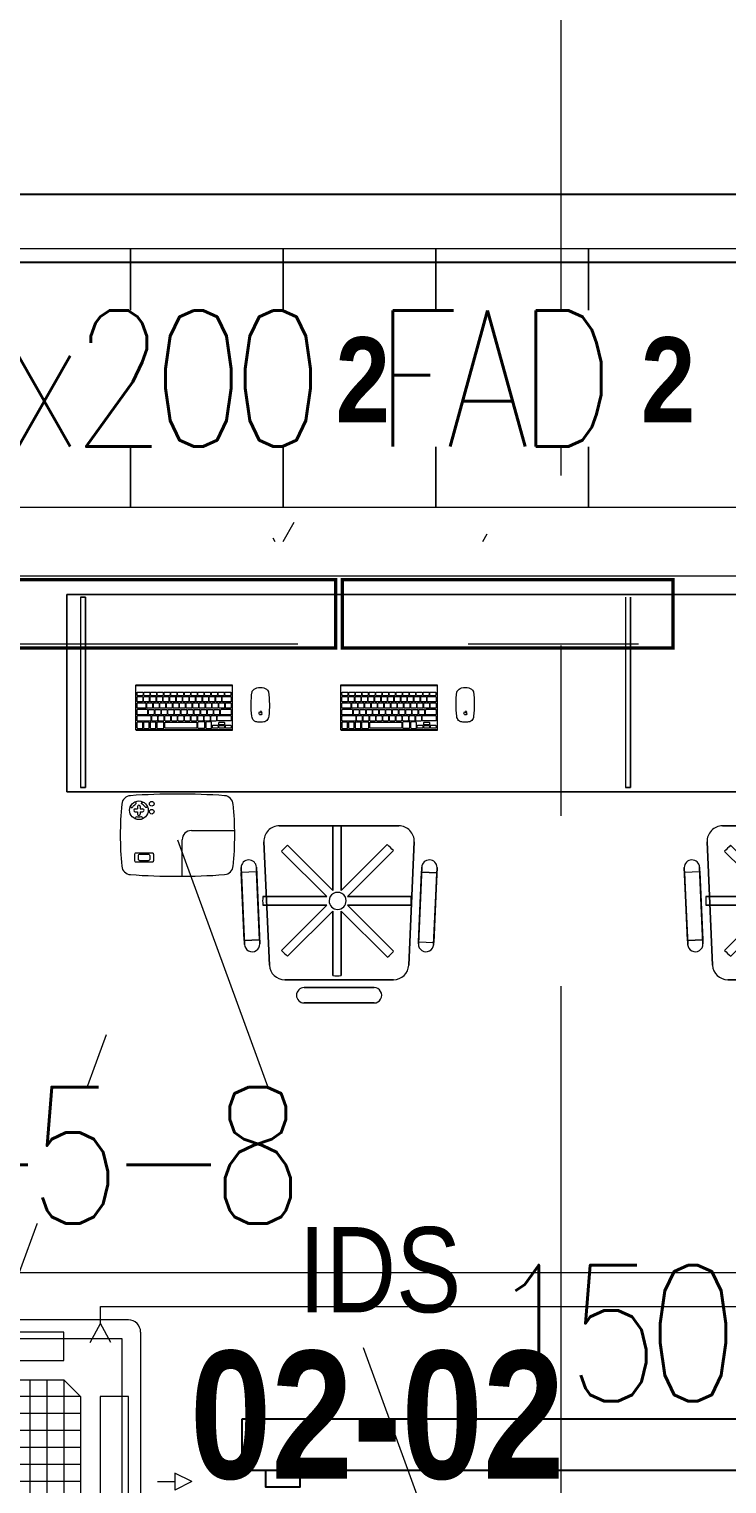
# Model space of a CAD drawing. Header units: millimetres. Extents: x 50620 to 404449, y -131543 to 97.
# Drawn here: x 354627 to 356674, y -44865 to -40593 of the extents above; entities that cross this region are included whole.
import ezdxf

# ---------------------------------------------------------------- set-up
doc = ezdxf.new("R2010")
doc.units = ezdxf.units.MM
for name, pattern in [('CONTINOUS', [0]), ('Dash', [1587.5, 793.75, -793.75]), ('IDA - Grid Line', [3500, 2000, -500, 500, -500])]:
    doc.linetypes.add(name, pattern=pattern)
for name, color, linetype, lineweight in [('1599_DB_A_BLK2_HQ_R21-2ND STOREY 20230517--$0$S-_COLN----_E', 8, 'Continuous', 9), ('A-_FURT----_E', 8, 'Continuous', 9), ('A-_ROOMNAME_A', 8, 'Continuous', 9), ('IDS-EACS', 8, 'Continuous', 9), ('M-_ARCHI', 8, 'Continuous', 5), ('M-AC-TEXT', 5, 'CONTINOUS', 25), ('M-ACMV_CDP', 190, 'DRAIN_PIPE', 13), ('M-ACMV_FAD', 3, 'Continuous', 25), ('M-ACMV_FCU', 5, 'Continuous', 25), ('M-ACMV_REF-P', 134, '500-1-RP', 9), ('M-FA TEXT', 3, 'Continuous', 25)]:
    doc.layers.add(name, color=color, linetype=linetype, lineweight=lineweight)
doc.layers.add('S-_ANOTGRID_E-1', color=9, linetype='IDA - Grid Line', lineweight=5, true_color=0x808080)
doc.styles.add('Arial', font='arial.ttf', dxfattribs={"width": 0.8, "height": 300})
doc.styles.add('Arial Narrow_2', font='ARIALN.TTF', dxfattribs={"height": 90})
doc.styles.add('Arial Narrow_B_2', font='ARIALNB.TTF', dxfattribs={"height": 500})
doc.styles.add('Arial Narrow_B_4', font='ARIALNB.TTF', dxfattribs={"height": 500})
doc.styles.add('ROMANS', font='romans.shx', dxfattribs={"width": 0.8})
doc.styles.get("Standard").update_dxf_attribs({"font": 'arial.ttf'})
doc.linetypes.add('500-1-RP', pattern='A,0.75,-0.5,0.75,-0.5,0.75,-0.5,0.75,-1.7,["RP",Standard,S=1,R=0,X=-1,Y=-0.5],-1.7', length=7.9)
doc.linetypes.add('DRAIN_PIPE', pattern='A,0.5,-0.2,["D",Standard,S=0.1,R=0,X=-0.1,Y=-0.05],-0.25', length=0.95)

# ---------------------------------------------------------------- blocks, each defined once
blk = doc.blocks.new('A$Ca8a76259')
at = {"layer": 'M-ACMV_FCU', "lineweight": 18}
for p, q in [((0, 625), (-25, 575)), ((0, 625), (25, 575)), ((-25, 575), (25, 575)), ((0, 525), (0, 575)), ((439, 475), (-439, 475)), ((439, 475), (439, 475)), ((-475, 439), (-475, -439)), ((475, 439), (475, 439)), ((475, 439), (475, -439)), ((-298.5, 250), (-250, 298.5)), ((-250, 298.5), (250, 298.5)), ((-250, 298.5), (-250, -298.5)), ((-200, 298.5), (-200, -298.5)), ((-150, 298.5), (-150, -298.5)), ((-100, 298.5), (-100, -298.5)), ((-50, 298.5), (-50, -298.5)), ((0, 298.5), (0, -298.5)), ((50, 298.5), (50, -298.5)), ((100, 298.5), (100, -298.5)), ((150, 298.5), (150, -298.5)), ((200, 298.5), (200, -298.5)), ((250, 298.5), (298.5, 250)), ((250, 298.5), (250, -298.5)), ((-298.5, 250), (-298.5, -250)), ((298.5, 250), (-298.5, 250)), ((298.5, 250), (298.5, -250)), ((298.5, 200), (-298.5, 200)), ((298.5, 150), (-298.5, 150)), ((298.5, 100), (-298.5, 100)), ((298.5, 50), (-298.5, 50)), ((-625, 0), (-575, 25)), ((-625, 0), (-575, -25)), ((-575, -25), (-575, 25)), ((-525, 0), (-575, 0)), ((298.5, 0), (-298.5, 0)), ((525, 0), (575, 0)), ((575, 25), (575, -25)), ((625, 0), (575, 25)), ((625, 0), (575, -25)), ((298.5, -50), (-298.5, -50)), ((298.5, -100), (-298.5, -100)), ((298.5, -150), (-298.5, -150)), ((298.5, -200), (-298.5, -200)), ((-250, -298.5), (-298.5, -250)), ((298.5, -250), (-298.5, -250)), ((250, -298.5), (298.5, -250)), ((-250, -298.5), (250, -298.5)), ((439, -475), (-439, -475)), ((0, -525), (0, -575)), ((25, -575), (-25, -575)), ((0, -625), (-25, -575)), ((0, -625), (25, -575))]:
    blk.add_line(p, q, dxfattribs=at)
for points in [[(-250, 356), (250, 356), (250, 439), (-250, 439)], [(420, 420), (420, -420), (-420, -420), (-420, 420)], [(-356, 250), (-356, -250), (-439, -250), (-439, 250)], [(356, 250), (356, -250), (439, -250), (439, 250)], [(-250, -356), (250, -356), (250, -439), (-250, -439)]]:
    blk.add_lwpolyline(points, close=True, dxfattribs=at)
for centre, start, end in [((-439, 439), 90, 180), ((439, 439), 0, 90), ((-439, -439), 180, 270), ((439, -439), 270, 0)]:
    blk.add_arc(centre, 36, start, end, dxfattribs=at)
blk = doc.blocks.new('A$C81577ca4')
at = {"layer": 'M-ACMV_REF-P', "lineweight": 0, "ltscale": 0.75}
for p, q in [((-36, -125), (-86, -125)), ((19, -95), (-36, -125)), ((19, -155), (-36, -125))]:
    blk.add_line(p, q, dxfattribs=at)
blk = doc.blocks.new('chair 1 - chair 1-4173205-BLK2 - 2ND STOREY WALL SETTING OUT')
at = {"layer": 'A-_FURT----_E'}
for p, q in [((175.5, 520), (-175.5, 520)), ((-175.5, 520), (175.5, 520)), ((-18.4, 519.2), (-18.4, 330)), ((-18.4, 330), (-18.4, 519.2)), ((-18.4, 519.2), (-18.4, 519.2)), ((6.6, 330), (6.6, 519.2)), ((6.6, 519.2), (6.6, 330)), ((6.6, 519.2), (6.6, 519.2)), ((-220.4, 473), (-204.4, 111)), ((-204.4, 111), (-220.4, 473)), ((204.4, 111), (220.4, 473)), ((220.4, 473), (204.4, 111)), ((-169, 445.2), (-36.1, 312.3)), ((-36.1, 312.3), (-169, 445.2)), ((-169, 445.2), (-169, 445.2)), ((-18.4, 330), (-151.4, 463)), ((-151.4, 463), (-18.4, 330)), ((-151.4, 463), (-151.4, 463)), ((141.5, 464.9), (6.6, 330)), ((6.6, 330), (141.5, 464.9)), ((24.3, 312.3), (159.2, 447.2)), ((159.2, 447.2), (24.3, 312.3)), ((141.5, 464.9), (141.5, 464.9)), ((159.2, 447.2), (159.2, 447.2)), ((-287.5, 397.5), (-277.5, 171.7)), ((-277.5, 171.7), (-287.5, 397.5)), ((-287.5, 397.5), (-287.5, 397.5)), ((-241.9, 385.5), (-286.9, 383.5)), ((-241.9, 385.5), (-286.9, 383.5)), ((-232.6, 173.7), (-242.5, 398.5)), ((-242.5, 398.5), (-232.6, 173.7)), ((-233.1, 185.7), (-241.9, 385.5)), ((-241.9, 385.5), (-241.9, 385.5)), ((-241.9, 385.5), (-233.1, 185.7)), ((242.5, 398.5), (232.6, 173.7)), ((232.6, 173.7), (242.5, 398.5)), ((277.5, 171.7), (287.5, 397.5)), ((287.5, 397.5), (277.5, 171.7)), ((287.5, 397.5), (287.5, 397.5)), ((-278.1, 183.7), (-286.9, 383.5)), ((-286.9, 383.5), (-286.9, 383.5)), ((-286.9, 383.5), (-278.1, 183.7)), ((241.9, 383.9), (232.8, 179.1)), ((232.8, 179.1), (241.9, 383.9)), ((241.9, 383.9), (241.9, 383.9)), ((286.8, 381.9), (241.9, 383.9)), ((241.9, 383.9), (286.8, 381.9)), ((286.8, 381.9), (277.8, 177.1)), ((277.8, 177.1), (286.8, 381.9)), ((286.8, 381.9), (286.8, 381.9)), ((-36.1, 312.3), (-223.8, 312.3)), ((-223.8, 312.3), (-36.1, 312.3)), ((-223.8, 312.3), (-223.8, 312.3)), ((-36.1, 312.3), (-36.1, 312.3)), ((-18.4, 330), (-18.4, 330)), ((6.6, 330), (6.6, 330)), ((211.3, 312.3), (24.3, 312.3)), ((24.3, 312.3), (211.3, 312.3)), ((24.3, 312.3), (24.3, 312.3)), ((211.3, 312.3), (211.3, 312.3)), ((-223.8, 287.3), (-36.1, 287.3)), ((-36.1, 287.3), (-223.8, 287.3)), ((-223.8, 287.3), (-223.8, 287.3)), ((-36.1, 287.3), (-169.1, 154.3)), ((-169.1, 154.3), (-36.1, 287.3)), ((-150.9, 137.1), (-18.4, 269.6)), ((-18.4, 269.6), (-150.9, 137.1)), ((-36.1, 287.3), (-36.1, 287.3)), ((-18.4, 269.6), (-18.4, 80.3)), ((-18.4, 80.3), (-18.4, 269.6)), ((-18.4, 269.6), (-18.4, 269.6)), ((6.6, 80.2), (6.6, 269.6)), ((6.6, 269.6), (141.9, 134.3)), ((141.9, 134.3), (6.6, 269.6)), ((6.6, 269.6), (6.6, 80.2)), ((6.6, 269.6), (6.6, 269.6)), ((160, 151.6), (24.3, 287.3)), ((24.3, 287.3), (211.3, 287.3)), ((211.3, 287.3), (24.3, 287.3)), ((24.3, 287.3), (160, 151.6)), ((24.3, 287.3), (24.3, 287.3)), ((211.3, 287.3), (211.3, 287.3)), ((-278.1, 183.7), (-233.1, 185.7)), ((-233.1, 185.7), (-278.1, 183.7)), ((-278.1, 183.7), (-278.1, 183.7)), ((-233.1, 185.7), (-233.1, 185.7)), ((232.8, 179.1), (232.8, 179.1)), ((232.8, 179.1), (277.8, 177.1)), ((232.8, 179.1), (277.8, 177.1)), ((277.8, 177.1), (277.8, 177.1)), ((-169.1, 154.3), (-169.1, 154.3)), ((-150.9, 137.1), (-150.9, 137.1)), ((141.9, 134.3), (141.9, 134.3)), ((160, 151.6), (160, 151.6)), ((-159.5, 68), (159.5, 68)), ((159.5, 68), (-159.5, 68)), ((102.5, 45), (-102.5, 45)), ((-102.5, 45), (102.5, 45)), ((-18.4, 80.3), (-18.4, 80.3)), ((6.6, 80.2), (6.6, 80.2)), ((-102.5, 0), (102.5, 0)), ((102.5, 0), (-102.5, 0))]:
    blk.add_line(p, q, dxfattribs=at)
for centre, radius, start, end in [((-175.5, 475), 45, 90, 182.5326), ((-175.5, 475), 45, 90, 182.5326), ((-5.5, 349.1), 170.6, 85.9391, 94.3449), ((-5.5, 349.1), 170.6, 85.9391, 94.3449), ((175.5, 475), 45, 357.4674, 90), ((175.5, 475), 45, 357.4674, 90), ((-39.2, 334.6), 170.6, 131.1695, 139.5755), ((-39.2, 334.6), 170.6, 131.1695, 139.5755), ((30.4, 335.4), 170.6, 40.9644, 49.3702), ((30.4, 335.4), 170.6, 40.9644, 49.3702), ((-265, 397.5), 22.5, 2.5326, 180), ((-265, 397.5), 22.5, 2.5326, 180), ((265, 397.5), 22.5, 360, 177.4674), ((265, 397.5), 22.5, 360, 177.4674), ((-53.7, 299.2), 170.6, 175.6052, 184.011), ((-53.7, 299.2), 170.6, 175.6052, 184.011), ((-4.2, 299.8), 25, 360, 180), ((-4.2, 299.8), 25, 0, 180), ((-4.2, 299.8), 25, 180, 360), ((-4.2, 299.8), 25, 180, 360), ((41.2, 299.3), 170.6, 355.9587, 4.3646), ((41.2, 299.3), 170.6, 355.9587, 4.3646), ((-255.1, 172.7), 22.5, 182.527, 2.5326), ((-255.1, 172.7), 22.5, 182.527, 2.5326), ((255.1, 172.7), 22.5, 177.4674, 357.473), ((255.1, 172.7), 22.5, 177.4674, 357.473), ((-43.3, 269.5), 170.6, 222.4855, 230.895), ((-43.3, 269.5), 170.6, 222.4855, 230.895), ((33.2, 265.7), 170.6, 309.6052, 318.0128), ((33.2, 265.7), 170.6, 309.6052, 318.0128), ((-159.5, 113), 45, 182.5326, 270), ((-159.5, 113), 45, 182.5326, 270), ((159.5, 113), 45, 270, 357.4674), ((159.5, 113), 45, 270, 357.4674), ((-102.5, 22.5), 22.5, 90, 270), ((-102.5, 22.5), 22.5, 90, 270), ((-5.8, 250.3), 170.6, 265.7557, 274.1615), ((-5.8, 250.3), 170.6, 265.7557, 274.1615), ((102.5, 22.5), 22.5, 270, 90), ((102.5, 22.5), 22.5, 270, 90)]:
    blk.add_arc(centre, radius, start, end, dxfattribs=at)
blk = doc.blocks.new('Logo_Apple')
at = {"color": 0}
blk.add_lwpolyline([(1573, 1035, 0.60932574), (1668, -514, -0.13158971), (1143, -1402, -0.15253151), (846, -1554, -0.11925124), (661, -1541, -0.03241254), (435, -1453, 0.12443749), (138, -1397, 0.09953875), (-239, -1497, -0.08742046), (-451, -1559, -0.19162899), (-757, -1474, -0.0788772), (-1001, -1219, -0.16273057), (-1527, 270, -0.29917322), (-917, 1328, -0.21843141), (-209, 1340, 0.01759536), (9, 1258, 0.16365545), (191, 1258, 0.01485398), (341, 1313, -0.03626545), (651, 1413, -0.1104414), (932, 1418, -0.02065594), (1113, 1373, -0.14542297), (1502, 1122, -0.01539362), (1573, 1035)], format="xyb", dxfattribs=at)
blk.add_lwpolyline([(859, 2376, 0.40282968), (71, 1469, 0.40288947)], format="xyb", close=True, dxfattribs=at)
blk = doc.blocks.new('KB+M')
for points in [[(57148.6, -13074), (57430.2, -13074), (57430.2, -12941.3), (57147.2, -12941.3, 0.414214), (57145.2, -12943.3), (57145.2, -13070.6, 0.414214)], [(57152, -12961.9), (57165.2, -12961.9, -0.414214), (57167.4, -12964.1), (57167.4, -12970.3, -0.414214), (57165.2, -12972.5), (57152, -12972.5, -0.414214), (57149.8, -12970.3), (57149.8, -12964.1, -0.414214)], [(57152, -12974.8), (57164.3, -12974.8, -0.414214), (57166.5, -12977), (57166.5, -12988.4, -0.414214), (57164.3, -12990.6), (57152, -12990.6, -0.414214), (57149.8, -12988.4), (57149.8, -12977, -0.414214)], [(57171.2, -12974.8), (57183.6, -12974.8, -0.414214), (57185.8, -12977), (57185.8, -12988.4, -0.414214), (57183.6, -12990.6), (57171.2, -12990.6, -0.414214), (57169, -12988.4), (57169, -12977, -0.414214)], [(57171.8, -12961.9), (57185.1, -12961.9, -0.414214), (57187.3, -12964.1), (57187.3, -12970.3, -0.414214), (57185.1, -12972.5), (57171.8, -12972.5, -0.414214), (57169.6, -12970.3), (57169.6, -12964.1, -0.414214)], [(57190.5, -12974.8), (57202.8, -12974.8, -0.414214), (57205, -12977), (57205, -12988.4, -0.414214), (57202.8, -12990.6), (57190.5, -12990.6, -0.414214), (57188.3, -12988.4), (57188.3, -12977, -0.414214)], [(57191.6, -12961.9), (57204.9, -12961.9, -0.414214), (57207.1, -12964.1), (57207.1, -12970.3, -0.414214), (57204.9, -12972.5), (57191.6, -12972.5, -0.414214), (57189.4, -12970.3), (57189.4, -12964.1, -0.414214)], [(57209.8, -12974.8), (57222.1, -12974.8, -0.414214), (57224.3, -12977), (57224.3, -12988.4, -0.414214), (57222.1, -12990.6), (57209.8, -12990.6, -0.414214), (57207.5, -12988.4), (57207.5, -12977, -0.414214)], [(57211.5, -12961.9), (57224.7, -12961.9, -0.414214), (57226.9, -12964.1), (57226.9, -12970.3, -0.414214), (57224.7, -12972.5), (57211.5, -12972.5, -0.414214), (57209.2, -12970.3), (57209.2, -12964.1, -0.414214)], [(57229, -12974.8), (57241.3, -12974.8, -0.414214), (57243.5, -12977), (57243.5, -12988.4, -0.414214), (57241.3, -12990.6), (57229, -12990.6, -0.414214), (57226.8, -12988.4), (57226.8, -12977, -0.414214)], [(57231.3, -12961.9), (57244.5, -12961.9, -0.414214), (57246.8, -12964.1), (57246.8, -12970.3, -0.414214), (57244.5, -12972.5), (57231.3, -12972.5, -0.414214), (57229.1, -12970.3), (57229.1, -12964.1, -0.414214)], [(57248.3, -12974.8), (57260.6, -12974.8, -0.414214), (57262.8, -12977), (57262.8, -12988.4, -0.414214), (57260.6, -12990.6), (57248.3, -12990.6, -0.414214), (57246.1, -12988.4), (57246.1, -12977, -0.414214)], [(57251.1, -12961.9), (57264.4, -12961.9, -0.414214), (57266.6, -12964.1), (57266.6, -12970.3, -0.414214), (57264.4, -12972.5), (57251.1, -12972.5, -0.414214), (57248.9, -12970.3), (57248.9, -12964.1, -0.414214)], [(57267.5, -12974.8), (57279.8, -12974.8, -0.414214), (57282.1, -12977), (57282.1, -12988.4, -0.414214), (57279.8, -12990.6), (57267.5, -12990.6, -0.414214), (57265.3, -12988.4), (57265.3, -12977, -0.414214)], [(57270.9, -12961.9), (57284.2, -12961.9, -0.414214), (57286.4, -12964.1), (57286.4, -12970.3, -0.414214), (57284.2, -12972.5), (57270.9, -12972.5, -0.414214), (57268.7, -12970.3), (57268.7, -12964.1, -0.414214)], [(57286.8, -12974.8), (57299.1, -12974.8, -0.414214), (57301.3, -12977), (57301.3, -12988.4, -0.414214), (57299.1, -12990.6), (57286.8, -12990.6, -0.414214), (57284.6, -12988.4), (57284.6, -12977, -0.414214)], [(57290.8, -12961.9), (57304, -12961.9, -0.414214), (57306.2, -12964.1), (57306.2, -12970.3, -0.414214), (57304, -12972.5), (57290.8, -12972.5, -0.414214), (57288.6, -12970.3), (57288.6, -12964.1, -0.414214)], [(57306.1, -12974.8), (57318.4, -12974.8, -0.414214), (57320.6, -12977), (57320.6, -12988.4, -0.414214), (57318.4, -12990.6), (57306.1, -12990.6, -0.414214), (57303.8, -12988.4), (57303.8, -12977, -0.414214)], [(57310.6, -12961.9), (57323.9, -12961.9, -0.414214), (57326.1, -12964.1), (57326.1, -12970.3, -0.414214), (57323.9, -12972.5), (57310.6, -12972.5, -0.414214), (57308.4, -12970.3), (57308.4, -12964.1, -0.414214)], [(57325.3, -12974.8), (57337.6, -12974.8, -0.414214), (57339.8, -12977), (57339.8, -12988.4, -0.414214), (57337.6, -12990.6), (57325.3, -12990.6, -0.414214), (57323.1, -12988.4), (57323.1, -12977, -0.414214)], [(57330.4, -12961.9), (57343.7, -12961.9, -0.414214), (57345.9, -12964.1), (57345.9, -12970.3, -0.414214), (57343.7, -12972.5), (57330.4, -12972.5, -0.414214), (57328.2, -12970.3), (57328.2, -12964.1, -0.414214)], [(57344.6, -12974.8), (57356.9, -12974.8, -0.414214), (57359.1, -12977), (57359.1, -12988.4, -0.414214), (57356.9, -12990.6), (57344.6, -12990.6, -0.414214), (57342.4, -12988.4), (57342.4, -12977, -0.414214)], [(57350.3, -12961.9), (57363.5, -12961.9, -0.414214), (57365.7, -12964.1), (57365.7, -12970.3, -0.414214), (57363.5, -12972.5), (57350.3, -12972.5, -0.414214), (57348, -12970.3), (57348, -12964.1, -0.414214)], [(57363.8, -12974.8), (57376.1, -12974.8, -0.414214), (57378.4, -12977), (57378.4, -12988.4, -0.414214), (57376.1, -12990.6), (57363.8, -12990.6, -0.414214), (57361.6, -12988.4), (57361.6, -12977, -0.414214)], [(57370.1, -12961.9), (57383.3, -12961.9, -0.414214), (57385.6, -12964.1), (57385.6, -12970.3, -0.414214), (57383.3, -12972.5), (57370.1, -12972.5, -0.414214), (57367.9, -12970.3), (57367.9, -12964.1, -0.414214)], [(57383.1, -12974.8), (57395.4, -12974.8, -0.414214), (57397.6, -12977), (57397.6, -12988.4, -0.414214), (57395.4, -12990.6), (57383.1, -12990.6, -0.414214), (57380.9, -12988.4), (57380.9, -12977, -0.414214)], [(57389.9, -12961.9), (57403.2, -12961.9, -0.414214), (57405.4, -12964.1), (57405.4, -12970.3, -0.414214), (57403.2, -12972.5), (57389.9, -12972.5, -0.414214), (57387.7, -12970.3), (57387.7, -12964.1, -0.414214)], [(57426.1, -12990.9), (57402.2, -12990.9, -0.414214), (57399.9, -12988.7), (57399.9, -12977.3, -0.414214), (57402.2, -12975.1), (57423.8, -12975.1, -0.414214), (57426.1, -12977.3)], [(57409.7, -12961.9), (57423, -12961.9, -0.414214), (57425.2, -12964.1), (57425.2, -12970.3, -0.414214), (57423, -12972.5), (57409.7, -12972.5, -0.414214), (57407.5, -12970.3), (57407.5, -12964.1, -0.414214)], [(57522, -12949.7, -0.198798), (57535, -12959.2, -0.10516), (57535.7, -12961.3, -0.060397), (57536.2, -13033.1, -0.156139), (57530.9, -13044.9, -0.13832), (57524.8, -13048.8, -0.081219), (57511.4, -13050.5, -0.081219), (57498.1, -13048.8, -0.13832), (57492, -13044.9, -0.156139), (57486.6, -13033.1, -0.060397), (57487.1, -12961.3, -0.10516), (57487.9, -12959.2, -0.198798), (57500.8, -12949.7, -0.111855)], [(57175.8, -13009.5), (57151.9, -13009.5, -0.414214), (57149.7, -13007.3), (57149.7, -12995.9, -0.414214), (57151.9, -12993.6), (57173.6, -12993.6, -0.414214), (57175.8, -12995.9)], [(57178.6, -13028.4), (57149.8, -13028.4), (57149.8, -13014.7, -0.414214), (57152, -13012.5), (57178.6, -13012.5, -0.414214), (57180.8, -13014.7), (57180.8, -13026.2, -0.414214)], [(57180.7, -12993.7), (57193, -12993.7, -0.414214), (57195.2, -12995.9), (57195.2, -13007.2, -0.414214), (57193, -13009.5), (57180.7, -13009.5, -0.414214), (57178.5, -13007.2), (57178.5, -12995.9, -0.414214)], [(57185.4, -13012.6), (57197.7, -13012.6, -0.414214), (57199.9, -13014.8), (57199.9, -13026.1, -0.414214), (57197.7, -13028.3), (57185.4, -13028.3, -0.414214), (57183.2, -13026.1), (57183.2, -13014.8, -0.414214)], [(57199.9, -12993.7), (57212.2, -12993.7, -0.414214), (57214.4, -12995.9), (57214.4, -13007.2, -0.414214), (57212.2, -13009.5), (57199.9, -13009.5, -0.414214), (57197.7, -13007.2), (57197.7, -12995.9, -0.414214)], [(57204.7, -13012.6), (57217, -13012.6, -0.414214), (57219.2, -13014.8), (57219.2, -13026.1, -0.414214), (57217, -13028.3), (57204.7, -13028.3, -0.414214), (57202.5, -13026.1), (57202.5, -13014.8, -0.414214)], [(57219.1, -12993.7), (57231.4, -12993.7, -0.414214), (57233.6, -12995.9), (57233.6, -13007.2, -0.414214), (57231.4, -13009.5), (57219.1, -13009.5, -0.414214), (57216.9, -13007.2), (57216.9, -12995.9, -0.414214)], [(57223.6, -13012.6), (57235.9, -13012.6, -0.414214), (57238.1, -13014.8), (57238.1, -13026.1, -0.414214), (57235.9, -13028.3), (57223.6, -13028.3, -0.414214), (57221.4, -13026.1), (57221.4, -13014.8, -0.414214)], [(57238.3, -12993.7), (57250.6, -12993.7, -0.414214), (57252.8, -12995.9), (57252.8, -13007.2, -0.414214), (57250.6, -13009.5), (57238.3, -13009.5, -0.414214), (57236.1, -13007.2), (57236.1, -12995.9, -0.414214)], [(57242.9, -13012.6), (57255.2, -13012.6, -0.414214), (57257.4, -13014.8), (57257.4, -13026.1, -0.414214), (57255.2, -13028.3), (57242.9, -13028.3, -0.414214), (57240.6, -13026.1), (57240.6, -13014.8, -0.414214)], [(57257.5, -12993.7), (57269.8, -12993.7, -0.414214), (57272.1, -12995.9), (57272.1, -13007.2, -0.414214), (57269.8, -13009.5), (57257.5, -13009.5, -0.414214), (57255.3, -13007.2), (57255.3, -12995.9, -0.414214)], [(57261.8, -13012.6), (57274.1, -13012.6, -0.414214), (57276.3, -13014.8), (57276.3, -13026.1, -0.414214), (57274.1, -13028.3), (57261.8, -13028.3, -0.414214), (57259.6, -13026.1), (57259.6, -13014.8, -0.414214)], [(57276.8, -12993.7), (57289.1, -12993.7, -0.414214), (57291.3, -12995.9), (57291.3, -13007.2, -0.414214), (57289.1, -13009.5), (57276.8, -13009.5, -0.414214), (57274.5, -13007.2), (57274.5, -12995.9, -0.414214)], [(57281.1, -13012.6), (57293.4, -13012.6, -0.414214), (57295.6, -13014.8), (57295.6, -13026.1, -0.414214), (57293.4, -13028.3), (57281.1, -13028.3, -0.414214), (57278.9, -13026.1), (57278.9, -13014.8, -0.414214)], [(57296, -12993.7), (57308.3, -12993.7, -0.414214), (57310.5, -12995.9), (57310.5, -13007.2, -0.414214), (57308.3, -13009.5), (57296, -13009.5, -0.414214), (57293.8, -13007.2), (57293.8, -12995.9, -0.414214)], [(57300.4, -13012.6), (57312.7, -13012.6, -0.414214), (57314.9, -13014.8), (57314.9, -13026.1, -0.414214), (57312.7, -13028.3), (57300.4, -13028.3, -0.414214), (57298.2, -13026.1), (57298.2, -13014.8, -0.414214)], [(57315.2, -12993.7), (57327.5, -12993.7, -0.414214), (57329.7, -12995.9), (57329.7, -13007.2, -0.414214), (57327.5, -13009.5), (57315.2, -13009.5, -0.414214), (57313, -13007.2), (57313, -12995.9, -0.414214)], [(57319.7, -13012.6), (57332, -13012.6, -0.414214), (57334.2, -13014.8), (57334.2, -13026.1, -0.414214), (57332, -13028.3), (57319.7, -13028.3, -0.414214), (57317.5, -13026.1), (57317.5, -13014.8, -0.414214)], [(57334.4, -12993.7), (57346.7, -12993.7, -0.414214), (57348.9, -12995.9), (57348.9, -13007.2, -0.414214), (57346.7, -13009.5), (57334.4, -13009.5, -0.414214), (57332.2, -13007.2), (57332.2, -12995.9, -0.414214)], [(57339, -13012.6), (57351.3, -13012.6, -0.414214), (57353.5, -13014.8), (57353.5, -13026.1, -0.414214), (57351.3, -13028.3), (57339, -13028.3, -0.414214), (57336.8, -13026.1), (57336.8, -13014.8, -0.414214)], [(57353.6, -12993.7), (57365.9, -12993.7, -0.414214), (57368.1, -12995.9), (57368.1, -13007.2, -0.414214), (57365.9, -13009.5), (57353.6, -13009.5, -0.414214), (57351.4, -13007.2), (57351.4, -12995.9, -0.414214)], [(57358.3, -13012.6), (57370.6, -13012.6, -0.414214), (57372.8, -13014.8), (57372.8, -13026.1, -0.414214), (57370.6, -13028.3), (57358.3, -13028.3, -0.414214), (57356.1, -13026.1), (57356.1, -13014.8, -0.414214)], [(57372.8, -12993.7), (57385.1, -12993.7, -0.414214), (57387.4, -12995.9), (57387.4, -13007.2, -0.414214), (57385.1, -13009.5), (57372.8, -13009.5, -0.414214), (57370.6, -13007.2), (57370.6, -12995.9, -0.414214)], [(57377.6, -13012.6), (57389.9, -13012.6, -0.414214), (57392.1, -13014.8), (57392.1, -13026.1, -0.414214), (57389.9, -13028.3), (57377.6, -13028.3, -0.414214), (57375.4, -13026.1), (57375.4, -13014.8, -0.414214)], [(57392, -12993.7), (57404.3, -12993.7, -0.414214), (57406.6, -12995.9), (57406.6, -13007.2, -0.414214), (57404.3, -13009.5), (57392, -13009.5, -0.414214), (57389.8, -13007.2), (57389.8, -12995.9, -0.414214)], [(57423.8, -13028.4), (57395, -13028.4), (57395, -13014.7, -0.414214), (57397.2, -13012.5), (57423.8, -13012.5, -0.414214), (57426, -13014.7), (57426, -13026.2, -0.414214)], [(57411.3, -12993.7), (57423.6, -12993.7, -0.414214), (57425.8, -12995.9), (57425.8, -13007.2, -0.414214), (57423.6, -13009.5), (57411.3, -13009.5, -0.414214), (57409, -13007.2), (57409, -12995.9, -0.414214)], [(57164.2, -13049.8), (57151.8, -13049.8, 0.414214), (57149.6, -13052), (57149.6, -13066.3, 0.414214), (57151.8, -13068.5), (57166.4, -13068.5), (57166.4, -13052, 0.414214)], [(57188.4, -13046.9), (57151.9, -13046.9, -0.414214), (57149.7, -13044.7), (57149.7, -13033.3, -0.414214), (57151.9, -13031), (57188.4, -13031, -0.414214), (57190.6, -13033.3), (57190.6, -13044.7, -0.414214)], [(57183.5, -13049.8), (57171.1, -13049.8, 0.414214), (57168.9, -13052), (57168.9, -13066.3, 0.414214), (57171.1, -13068.5), (57185.7, -13068.5), (57185.7, -13052, 0.414214)], [(57202.8, -13049.8), (57190.5, -13049.8, 0.414214), (57188.3, -13052), (57188.3, -13066.3, 0.414214), (57190.5, -13068.5), (57205.1, -13068.5), (57205.1, -13052, 0.414214)], [(57195, -13031.1), (57207.3, -13031.1, -0.414214), (57209.5, -13033.3), (57209.5, -13044.6, -0.414214), (57207.3, -13046.9), (57195, -13046.9, -0.414214), (57192.7, -13044.6), (57192.7, -13033.3, -0.414214)], [(57209.6, -13068.5), (57226.5, -13068.5, 0.414214), (57228.7, -13066.3), (57228.7, -13052.2, 0.414214), (57226.5, -13049.9), (57209.6, -13049.9, 0.414214), (57207.4, -13052.2), (57207.4, -13066.3, 0.414214)], [(57214.3, -13031.1), (57226.6, -13031.1, -0.414214), (57228.8, -13033.3), (57228.8, -13044.6, -0.414214), (57226.6, -13046.9), (57214.3, -13046.9, -0.414214), (57212, -13044.6), (57212, -13033.3, -0.414214)], [(57233.6, -13031.1), (57245.9, -13031.1, -0.414214), (57248.1, -13033.3), (57248.1, -13044.6, -0.414214), (57245.9, -13046.9), (57233.6, -13046.9, -0.414214), (57231.3, -13044.6), (57231.3, -13033.3, -0.414214)], [(57322.9, -13068.3), (57233.9, -13068.3, -0.414214), (57231.7, -13066.1), (57231.7, -13052.1, -0.414214), (57233.9, -13049.9), (57322.9, -13049.9, -0.414214), (57325.1, -13052.1), (57325.1, -13066.1, -0.414214)], [(57252.9, -13031.1), (57265.2, -13031.1, -0.414214), (57267.4, -13033.3), (57267.4, -13044.6, -0.414214), (57265.2, -13046.9), (57252.9, -13046.9, -0.414214), (57250.6, -13044.6), (57250.6, -13033.3, -0.414214)], [(57272.2, -13031.1), (57284.5, -13031.1, -0.414214), (57286.7, -13033.3), (57286.7, -13044.6, -0.414214), (57284.5, -13046.9), (57272.2, -13046.9, -0.414214), (57269.9, -13044.6), (57269.9, -13033.3, -0.414214)], [(57291.5, -13031.1), (57303.8, -13031.1, -0.414214), (57306, -13033.3), (57306, -13044.6, -0.414214), (57303.8, -13046.9), (57291.5, -13046.9, -0.414214), (57289.2, -13044.6), (57289.2, -13033.3, -0.414214)], [(57310.8, -13031.1), (57323.1, -13031.1, -0.414214), (57325.3, -13033.3), (57325.3, -13044.6, -0.414214), (57323.1, -13046.9), (57310.8, -13046.9, -0.414214), (57308.5, -13044.6), (57308.5, -13033.3, -0.414214)], [(57329.7, -13068.2), (57346.5, -13068.2, 0.414214), (57348.8, -13066), (57348.8, -13051.9, 0.414214), (57346.5, -13049.7), (57329.7, -13049.7, 0.414214), (57327.5, -13051.9), (57327.5, -13066, 0.414214)], [(57330.1, -13031.1), (57342.4, -13031.1, -0.414214), (57344.6, -13033.3), (57344.6, -13044.6, -0.414214), (57342.4, -13046.9), (57330.1, -13046.9, -0.414214), (57327.8, -13044.6), (57327.8, -13033.3, -0.414214)], [(57349.3, -13031.1), (57361.7, -13031.1, -0.414214), (57363.9, -13033.3), (57363.9, -13044.6, -0.414214), (57361.7, -13046.9), (57349.3, -13046.9, -0.414214), (57347.1, -13044.6), (57347.1, -13033.3, -0.414214)], [(57365.9, -13049.6), (57353.5, -13049.6, 0.414214), (57351.3, -13051.8), (57351.3, -13066.2, 0.414214), (57353.5, -13068.4), (57368.1, -13068.4), (57368.1, -13051.8, 0.414214)], [(57368.6, -13031.1), (57380.9, -13031.1, -0.414214), (57383.2, -13033.3), (57383.2, -13044.6, -0.414214), (57380.9, -13046.9), (57368.6, -13046.9, -0.414214), (57366.4, -13044.6), (57366.4, -13033.3, -0.414214)], [(57373, -13059.2), (57385.2, -13059.2, -0.414214), (57387.4, -13061.5), (57387.4, -13066.1, -0.414214), (57385.2, -13068.3), (57373, -13068.3, -0.414214), (57370.7, -13066.1), (57370.7, -13061.5, -0.414214)], [(57423.9, -13046.8), (57387.4, -13046.8, -0.414214), (57385.2, -13044.6), (57385.2, -13033.2, -0.414214), (57387.4, -13031), (57423.9, -13031, -0.414214), (57426.1, -13033.2), (57426.1, -13044.6, -0.414214)], [(57406.4, -13058.5), (57390.1, -13058.5), (57390.1, -13052.1, -0.414214), (57392.3, -13049.9), (57404.2, -13049.9, -0.414214), (57406.4, -13052.1)], [(57404.2, -13068.3), (57392.3, -13068.3, -0.414214), (57390.1, -13066.1), (57390.1, -13059.7), (57406.4, -13059.7), (57406.4, -13066.1, -0.414214)], [(57411.3, -13059.3), (57423.6, -13059.3, -0.414214), (57425.8, -13061.5), (57425.8, -13066.1, -0.414214), (57423.6, -13068.3), (57411.3, -13068.3, -0.414214), (57409.1, -13066.1), (57409.1, -13061.5, -0.414214)]]:
    blk.add_lwpolyline(points, format="xyb", close=True)
blk.add_lwpolyline([(57146.1, -12943), (57429.3, -12943), (57429.3, -13072.9), (57146.1, -13072.9)], close=True)
at = {"xscale": 0.002856511494637426, "yscale": 0.002856511494637426, "zscale": 0.002856511494637426}
blk.add_blockref('Logo_Apple', (57512, -13024.1), dxfattribs=at)
blk = doc.blocks.new('NEC Projector NP62_NP52_topt_cad-block.com')
at = {"color": 0}
for points in [[(-100.6, -25.5, 1), (-96.2, -27.9, -0.147549), (-90.1, -21.8, 1), (-92.5, -17.4)], [(-65.4, -25.5, -1), (-69.8, -27.9, 0.147549), (-75.9, -21.8, -1), (-73.6, -17.4)], [(-77.2, -54.1, 1), (-78.7, -49.4, -0.147549), (-87.4, -49.4, 1), (-88.8, -54.1)]]:
    blk.add_lwpolyline(points, format="xyb", dxfattribs=at)
for points in [[(-86, -27), (-86, -32)], [(-80, -27), (-80, -32)], [(-91, -32), (-86, -32)], [(-91, -38), (-86, -38)], [(-86, -38), (-86, -43)], [(-80, -32), (-75, -32)], [(-80, -38), (-75, -38)], [(-80, -38), (-80, -43)], [(30, -78.5), (122.9, -78.5)], [(10, -177), (10, -98.5)]]:
    blk.add_lwpolyline(points, dxfattribs=at)
for points in [[(-88.8, -126.5), (-54.8, -126.5, -0.414214), (-51.8, -129.5), (-51.8, -143.5, -0.414214), (-54.8, -146.5), (-88.8, -146.5, -0.414214), (-91.8, -143.5), (-91.8, -129.5, -0.414214)], [(-80.8, -129.5), (-62.8, -129.5, -0.414214), (-59.8, -132.5), (-59.8, -140.5, -0.414214), (-62.8, -143.5), (-80.8, -143.5, -0.414214), (-83.8, -140.5), (-83.8, -132.5, -0.414214)]]:
    blk.add_lwpolyline(points, format="xyb", close=True, dxfattribs=at)
for centre, radius in [((-83, -35), 20), ((-55.4, -21), 5), ((-55.4, -38), 5)]:
    blk.add_circle(centre, radius, dxfattribs=at)
for centre, radius, start, end in [((0, -1394.9), 1394.9, 85.833, 94.167), ((574, -88.5), 697, 174.502, 185.498), ((-99.9, -23.6), 20, 94.167, 174.502), ((-83, -27), 3, 0, 180), ((99.9, -23.6), 20, 3.9298, 85.833), ((-576.7, -88.5), 699.7, 354.4799, 5.5201), ((-91, -35), 3, 90, 270), ((-83, -43), 3, 180, 0), ((-75, -35), 3, 270, 90), ((30, -98.5), 20, 90, 180), ((-99.9, -153.4), 20, 185.498, 265.833), ((99.9, -153.4), 20, 274.167, 356.0702), ((0, 1217.9), 1394.9, 265.833, 274.167)]:
    blk.add_arc(centre, radius, start, end, dxfattribs=at)
blk = doc.blocks.new('ARCHI 2ND_2024 09 11')
at = {"layer": '1599_DB_A_BLK2_HQ_R21-2ND STOREY 20230517--$0$S-_COLN----_E', "lineweight": 5}
h = blk.add_hatch(dxfattribs=at)
h.set_pattern_fill('FP_3', color=8, style=0, pattern_type=2)
h.set_pattern_definition([(6e-11, (-28420.7, -5558.67), (1016, 254), [83.82, -678.18, 83.82, -678.18, -4064]), (6e-11, (-28420.7, -5558.67), (1016, 254), [-1524, 83.82, -1440.18, 83.82, -678.18, -1778]), (6e-11, (-28420.7, -5558.67), (1016, 254), [-3810, 83.82, -424.18, 83.82, -1186.18]), (120, (-28039.7, -5431.67), (-727.9705, 752.882), [83.82, -678.18, 83.82, -678.18, -4064]), (120, (-28039.7, -5431.67), (-727.9705, 752.882), [-1524, 83.82, -1440.18, 83.82, -678.18, -1778]), (120, (-28039.7, -5431.67), (-727.9705, 752.882), [-3810, 83.82, -424.18, 83.82, -1186.18]), (240, (-27912.7, -4923.67), (-288.0295, -1006.882), [83.82, -678.18, 83.82, -678.18, -4064]), (240, (-27912.7, -4923.67), (-288.0295, -1006.882), [-1524, 83.82, -1440.18, 83.82, -678.18, -1778]), (240, (-27912.7, -4923.67), (-288.0295, -1006.882), [-3810, 83.82, -424.18, 83.82, -1186.18])])
h.paths.add_polyline_path([(-33077.7, -14100), (-23250, -14100), (-23250, -14000), (-34350, -14000), (-34350, -14100), (-34150, -14100)], flags=0)
at = {"color": 8, "linetype": 'Dash', "lineweight": 5}
blk.add_lwpolyline([(-31495, -19275), (-29925, -14975), (-28355, -19275)], dxfattribs=at)
at = {"layer": '1599_DB_A_BLK2_HQ_R21-2ND STOREY 20230517--$0$S-_COLN----_E', "color": 8, "lineweight": 5}
blk.add_line((-23250, -14000), (-34350, -14000), dxfattribs=at)
for points in [[(-30511, -13239), (-30063, -13239), (-30063, -14000), (-30511, -14000)], [(-30063, -13239), (-29615, -13239), (-29615, -14000), (-30063, -14000)], [(-29615, -13239), (-29167, -13239), (-29167, -14000), (-29615, -14000)], [(-29167, -13239), (-28719, -13239), (-28719, -14000), (-29167, -14000)], [(-28719, -13239), (-28271, -13239), (-28271, -14000), (-28719, -14000)]]:
    blk.add_lwpolyline(points, close=True, dxfattribs=at)
blk.add_lwpolyline([(-34050, -14200), (-23550, -14200)], dxfattribs=at)
at = {"layer": 'A-_FURT----_E', "color": 8, "lineweight": 5}
for p, q in [((-26950, -14254.7), (-30250, -14254.7)), ((-30250, -14254.7), (-30250, -14834.7)), ((-30250, -14834.7), (-30250, -14254.7)), ((-30250, -14254.7), (-26950, -14254.7)), ((-30250, -14254.7), (-30250, -14254.7)), ((-30195.3, -14262.6), (-30210, -14262.6)), ((-30210, -14262.6), (-30210, -14262.6)), ((-30210, -14262.6), (-30195.3, -14262.6)), ((-30210, -14262.6), (-30210, -14821.5)), ((-30210, -14262.6), (-30210, -14821.5)), ((-30195.3, -14262.6), (-30195.3, -14262.6)), ((-30195.3, -14262.6), (-30195.3, -14821.5)), ((-30195.3, -14821.5), (-30195.3, -14262.6)), ((-28610, -14262.6), (-28610, -14821.5)), ((-28610, -14262.6), (-28610, -14821.5)), ((-28595.3, -14262.6), (-28595.3, -14821.5)), ((-28595.3, -14821.5), (-28595.3, -14262.6)), ((-30195.3, -14821.5), (-30210, -14821.5)), ((-30210, -14821.5), (-30210, -14821.5)), ((-30210, -14821.5), (-30195.3, -14821.5)), ((-30195.3, -14821.5), (-30195.3, -14821.5)), ((-28595.3, -14821.5), (-28610, -14821.5)), ((-28610, -14821.5), (-28610, -14821.5)), ((-28610, -14821.5), (-28595.3, -14821.5)), ((-28595.3, -14821.5), (-28595.3, -14821.5)), ((-30250, -14834.7), (-27550, -14834.7)), ((-27550, -14834.7), (-30250, -14834.7)), ((-30250, -14834.7), (-30250, -14834.7))]:
    blk.add_line(p, q, dxfattribs=at)
at = {"layer": 'IDS-EACS', "color": 8, "lineweight": 5, "const_width": 10}
for points in [[(-30431.1, -14411.9), (-29461.1, -14411.9), (-29461.1, -14211.9), (-30431.1, -14211.9)], [(-29441.1, -14411.9), (-28471.1, -14411.9), (-28471.1, -14211.9), (-29441.1, -14211.9)]]:
    blk.add_lwpolyline(points, close=True, dxfattribs=at)
at = {"layer": 'S-_ANOTGRID_E-1', "color": 8, "lineweight": 5}
for p, q in [((-28800, 26594.8), (-28800, -83806.9)), ((-38572.1, -14400), (17962.1, -14400))]:
    blk.add_line(p, q, dxfattribs=at)
at = {"color": 8, "lineweight": 5, "xscale": 1.365, "yscale": 1.365, "zscale": 1.365}
blk.add_blockref('NEC Projector NP62_NP52_topt_cad-block.com', (-29925, -14840.9), dxfattribs=at)
at = {"layer": 'A-_FURT----_E', "color": 8, "lineweight": 5}
for p in [(-29450.9, -15454.4), (-28150.5, -15454.4)]:
    blk.add_blockref('chair 1 - chair 1-4173205-BLK2 - 2ND STOREY WALL SETTING OUT', p, dxfattribs=at)
at = {"layer": 'IDS-EACS', "color": 8, "lineweight": 5}
for p in [(-87193.5, -1579.7), (-86592.2, -1579.7)]:
    blk.add_blockref('KB+M', p, dxfattribs=at)
at = {"color": 8, "lineweight": 5, "char_height": 250, "width": 196.413, "attachment_point": 1, "style": 'Arial Narrow_B_4'}
for insert in [(-30357, -13499.9), (-29909, -13499.9), (-29461, -13499.9), (-29013, -13499.9), (-28565, -13499.9)]:
    blk.add_mtext('\\fArial Narrow|b1|i0|c0|p34|;2', dxfattribs=dict(at, insert=insert))
at = {"layer": 'A-_ROOMNAME_A', "color": 8, "lineweight": 5, "attachment_point": 1}
for s, insert, char_height, width, style in [('IDS', (-29569.9, -16112.6), 250, 1843.881, 'Arial Narrow_2'), ('02-02', (-29888.4, -16476.2), 375, 2946.202, 'Arial Narrow_B_2')]:
    blk.add_mtext(s, dxfattribs=dict(at, insert=insert, char_height=char_height, width=width, style=style))

msp = doc.modelspace()

# ---------------------------------------------------------------- block references
at = {"layer": 'M-_ARCHI', "lineweight": 5, "extrusion": (0.000419962, 1.0854e-05, 1), "rotation": 359.9999887056363}
msp.add_blockref('ARCHI 2ND_2024 09 11', (384987.1, -27998.1, 422.1), dxfattribs=at)

# ---------------------------------------------------------------- next in the draw order: linework, layer by layer
at = {"layer": 'M-ACMV_CDP', "ltscale": 2.5}
msp.add_line((354141, -44244), (359273.2, -44244), dxfattribs=at)
at = {"layer": 'M-ACMV_FAD'}
for p, q in [((357542.3, -41078.8), (350680.7, -41078.8)), ((357542.3, -41278.8), (350680.7, -41278.8)), ((355251.1, -44674.7), (355251.1, -44824.7)), ((358776.1, -44674.7), (355251.1, -44674.7)), ((355251.1, -44824.7), (358826.1, -44824.7))]:
    msp.add_line(p, q, dxfattribs=at)
msp.add_lwpolyline([(355421.3, -44824.7), (355421.3, -44874.7), (355321.3, -44874.7), (355321.3, -44824.7)], dxfattribs=at)
at = {"layer": 'M-ACMV_REF-P', "color": 116, "ltscale": 0.25, "true_color": 0x136734}
msp.add_line((354836.2, -44344), (359328.6, -44344), dxfattribs=at)

# ---------------------------------------------------------------- next in the draw order: block references
at = {"layer": 'M-ACMV_FAD', "rotation": 270}
msp.add_blockref('A$C81577ca4', (354961.2, -44430), dxfattribs=at)
at = {"layer": 'M-ACMV_FCU'}
msp.add_blockref('A$Ca8a76259', (354479, -44858), dxfattribs=at)

# ---------------------------------------------------------------- next in the draw order: texts
at = {"layer": 'M-AC-TEXT', "insert": (353610.7, -44099.7, -538.8), "char_height": 400, "width": 1956.083, "attachment_point": 7, "line_spacing_factor": 0.8, "style": 'ROMANS', "bg_fill": 3, "box_fill_scale": 1, "bg_fill_color": 256, "bg_fill_transparency": 0}
msp.add_mtext('{\\Fsimplex|c0;\\T0.8;FCU-5-8}', dxfattribs=at)
at = {"layer": 'M-FA TEXT', "linetype": 'Continuous', "insert": (353855.5, -41818.8), "char_height": 400, "width": 2733.524, "attachment_point": 7, "line_spacing_factor": 0.8, "style": 'Arial', "bg_fill": 3, "box_fill_scale": 1, "bg_fill_color": 256, "bg_fill_transparency": 0}
msp.add_mtext('{\\Fromans|c0;\\T0.8;200x200 FAD}', dxfattribs=at)
at = {"layer": 'M-FA TEXT', "linetype": 'Continuous', "insert": (355971.4, -44622, 273), "char_height": 400, "width": 2666.992, "attachment_point": 7, "line_spacing_factor": 0.8, "style": 'Arial'}
msp.add_mtext('{\\Fsimplex|c0;\\T0.8;150x150 FAD}', dxfattribs=at)

doc.saveas('drawing.dxf')
